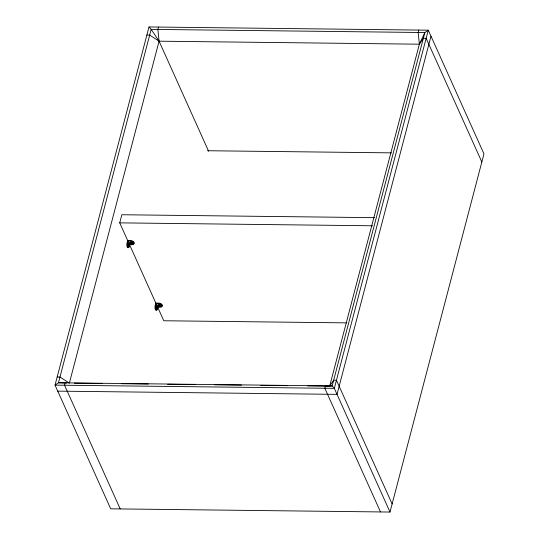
<?xml version="1.0" encoding="UTF-8"?>
<svg xmlns="http://www.w3.org/2000/svg" width="539" height="539" viewBox="0 0 539 539"><rect width="100%" height="100%" fill="white"/><g stroke="black" fill="none" stroke-linecap="round" stroke-linejoin="round"><path stroke-width="0.81" d="M128.376 244.282L128.343 244.457A1.482 0.505 -89.3 0 0 128.498 246.195A1.482 0.505 -89.3 0 0 129.111 246.161L128.033 244.275L129.165 246.013M128.929 245.541L128.767 246.155A1.482 0.505 -89.3 0 1 128.147 246.188A1.482 0.505 -89.3 0 1 127.992 244.45L128.161 243.83A1.482 0.505 -89.3 0 1 128.774 243.803M129.239 245.717L129.272 245.541A1.482 0.505 -89.3 0 0 129.124 243.803A1.482 0.505 -89.3 0 0 128.504 243.837L129.239 245.717L128.107 243.978L128.457 243.978M156.539 306.832L156.499 307.008A1.482 0.505 -89.3 0 0 156.654 308.746A1.482 0.505 -89.3 0 0 157.267 308.712L156.189 306.826L157.321 308.571M157.085 308.092L156.923 308.712A1.482 0.505 -89.3 0 1 156.303 308.739A1.482 0.505 -89.3 0 1 156.155 307.001L156.317 306.388A1.482 0.505 -89.3 0 1 156.93 306.354M157.395 308.274L157.435 308.099A1.482 0.505 -89.3 0 0 157.28 306.361A1.482 0.505 -89.3 0 0 156.667 306.388L157.395 308.274L156.263 306.529L156.613 306.536M149 26.95L55.032 385.122L110.711 508.816L390 512.05L483.968 153.878L428.289 30.184L149 26.95L151.169 29.369L159.072 41.186L208.606 151.23M158.493 27.058L157.866 29.45L159.072 41.186L69.363 383.121L59.957 377.037L57.168 377.004M127.979 241.216L119.719 222.863L121.848 214.744L374.585 217.668M128.215 241.135L127.662 243.224A2.998 1.024 -89.3 0 0 127.911 247.084A2.998 1.024 -89.3 0 0 129.259 246.761L129.805 244.672L128.215 241.135L130.66 241.169A2.998 1.664 14.7 0 1 133.894 242.961A2.998 1.664 14.7 0 1 132.25 244.699L129.805 244.672M130.809 242.361L131.671 243.796L131.395 244.079A1.482 0.829 14.7 0 1 129.98 243.217A1.482 0.829 14.7 0 1 130.627 242.375L131.59 244.1M131.159 242.361L132.122 244.086A1.482 0.829 14.7 0 0 132.769 243.251A1.482 0.829 14.7 0 0 131.354 242.382L131.94 244.1M156.371 303.693L155.825 305.781A2.998 1.024 -89.3 0 0 156.067 309.635A2.998 1.024 -89.3 0 0 157.415 309.312L157.961 307.223L156.371 303.693L158.816 303.72A2.998 1.664 14.7 0 1 162.05 305.512A2.998 1.664 14.7 0 1 160.406 307.25L157.961 307.223M158.965 304.912L159.827 306.354L159.557 306.637A1.482 0.829 14.7 0 1 158.136 305.768A1.482 0.829 14.7 0 1 158.783 304.926L159.746 306.651M159.315 304.919L160.278 306.644A1.482 0.829 14.7 0 0 160.925 305.802A1.482 0.829 14.7 0 0 159.51 304.933L160.096 306.657M418.79 30.076L418.163 32.461L419.369 44.198L329.659 386.133L307.83 385.884M430.991 36.194L337.023 394.366L57.74 391.132M146.871 35.069L149.66 35.102L159.072 41.186L419.369 44.198L424.867 32.535L428.289 30.184L334.321 388.356L390 512.05M419.369 44.198L423.364 38.269L426.16 38.303L481.832 161.996M380.507 511.942L324.828 388.248L325.455 385.857L329.659 386.133L333.661 380.204L336.451 380.238L392.129 503.931M329.659 386.133L332.159 385.937L334.321 388.356L55.032 385.122L58.455 382.771L332.159 385.937L424.867 32.535L151.169 29.369L58.455 382.771L64.33 382.959M207.549 150.731L391.429 152.86M119.719 222.863L372.456 225.787M346.826 322.874L163.782 320.759L157.583 306.987M74.402 383.182L102.114 383.499M121.423 383.728L148.292 384.037M167.609 384.26L195.313 384.583M214.63 384.806L241.499 385.115M260.809 385.338L287.678 385.648M66.56 382.939L65.158 382.845L64.532 385.23L120.21 508.924M129.704 245.043L156.209 303.929M130.445 243.358A1.482 0.829 14.7 0 0 131.476 243.783L132.196 243.79A1.482 0.829 14.7 0 0 132.85 242.948A1.482 0.829 14.7 0 0 131.428 242.085L130.707 242.078A1.482 0.829 14.7 0 0 130.209 243.143M128.363 247.206A2.998 1.024 -89.3 0 1 127.123 246.842A2.998 1.024 -89.3 0 1 126.968 243.217L127.669 240.535L130.815 240.569A2.998 1.664 14.7 0 1 133.935 242.152A2.998 1.664 14.7 0 1 133.012 244.005M157.118 307.331A1.482 0.505 -89.3 0 1 157.118 307.715M156.519 309.757A2.998 1.024 -89.3 0 1 155.279 309.399A2.998 1.024 -89.3 0 1 155.124 305.775L155.832 303.086L158.971 303.12A2.998 1.664 14.7 0 1 161.747 304.286A2.998 1.664 14.7 0 1 162.044 306.085M159.214 304.602L158.864 304.629A1.482 0.829 14.7 0 0 158.217 305.472A1.482 0.829 14.7 0 0 159.632 306.334L160.352 306.341A1.482 0.829 14.7 0 0 161.006 305.505A1.482 0.829 14.7 0 0 159.584 304.636L159.214 304.602"/></g></svg>
